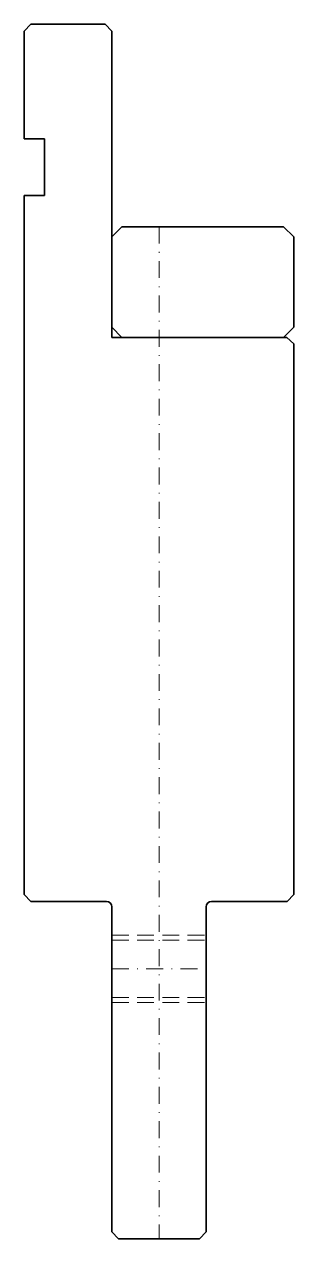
# Model space of a CAD drawing. Header units: millimetres. Extents: x -20 to 20, y 0 to 180.
import ezdxf

# ---------------------------------------------------------------- set-up
doc = ezdxf.new("R2010")
doc.units = ezdxf.units.MM
doc.header["$LTSCALE"] = 5
for name, pattern in [('AUSGEZOGEN', [0]), ('DASHDOT', [1, 0.5, -0.25, 0, -0.25]), ('DASHED', [0.75, 0.5, -0.25])]:
    doc.linetypes.add(name, pattern=pattern)
doc.layers.add('2', color=7, linetype='Continuous')

msp = doc.modelspace()

# ---------------------------------------------------------------- linework, layer by layer
at = {"layer": '2', "color": 7, "linetype": 'AUSGEZOGEN', "lineweight": 35}
for p, q in [((-19, 180), (-20, 179)), ((-8, 180), (-19, 180)), ((-7, 179), (-8, 180)), ((-20, 179), (-20, 163)), ((-7, 133.6), (-7, 179)), ((-20, 163), (-17, 163)), ((-17, 163), (-17, 154.6)), ((-17, 154.6), (-20, 154.6)), ((-20, 154.6), (-20, 51)), ((-7, 148.5), (-5.5, 150)), ((-5.5, 150), (18.5, 150)), ((18.5, 150), (20, 148.5)), ((20, 148.5), (20, 135.1)), ((-5.5, 133.6), (-7, 135.1)), ((20, 135.1), (18.5, 133.6)), ((18.97, 133.6), (-7, 133.6)), ((20, 132.63), (18.97, 133.6)), ((20, 51), (20, 132.63)), ((-20, 51), (-19, 50)), ((19, 50), (20, 51)), ((-19, 50), (-7.8, 50)), ((-7, 49.2), (-7, 1)), ((7, 1), (7, 49.2)), ((7.8, 50), (19, 50)), ((-7, 1), (-6, 0)), ((-6, 0), (6, 0)), ((6, 0), (7, 1))]:
    msp.add_line(p, q, dxfattribs=at)
at = {"layer": '2', "color": 7, "linetype": 'DASHDOT', "lineweight": 18}
for p, q in [((0, 150), (0, 0)), ((-7, 40), (7, 40))]:
    msp.add_line(p, q, dxfattribs=at)
at = {"layer": '2', "color": 7, "linetype": 'DASHED', "lineweight": 18}
for p, q in [((-7, 45), (7, 45)), ((-7, 44.25), (7, 44.25)), ((-7, 35.75), (7, 35.75)), ((-7, 35), (7, 35))]:
    msp.add_line(p, q, dxfattribs=at)
at = {"layer": '2', "color": 7, "linetype": 'AUSGEZOGEN', "lineweight": 35}
for centre, start, end in [((-7.8, 49.2), 0, 90), ((7.8, 49.2), 90, 180)]:
    msp.add_arc(centre, 0.8, start, end, dxfattribs=at)

doc.saveas('drawing.dxf')
